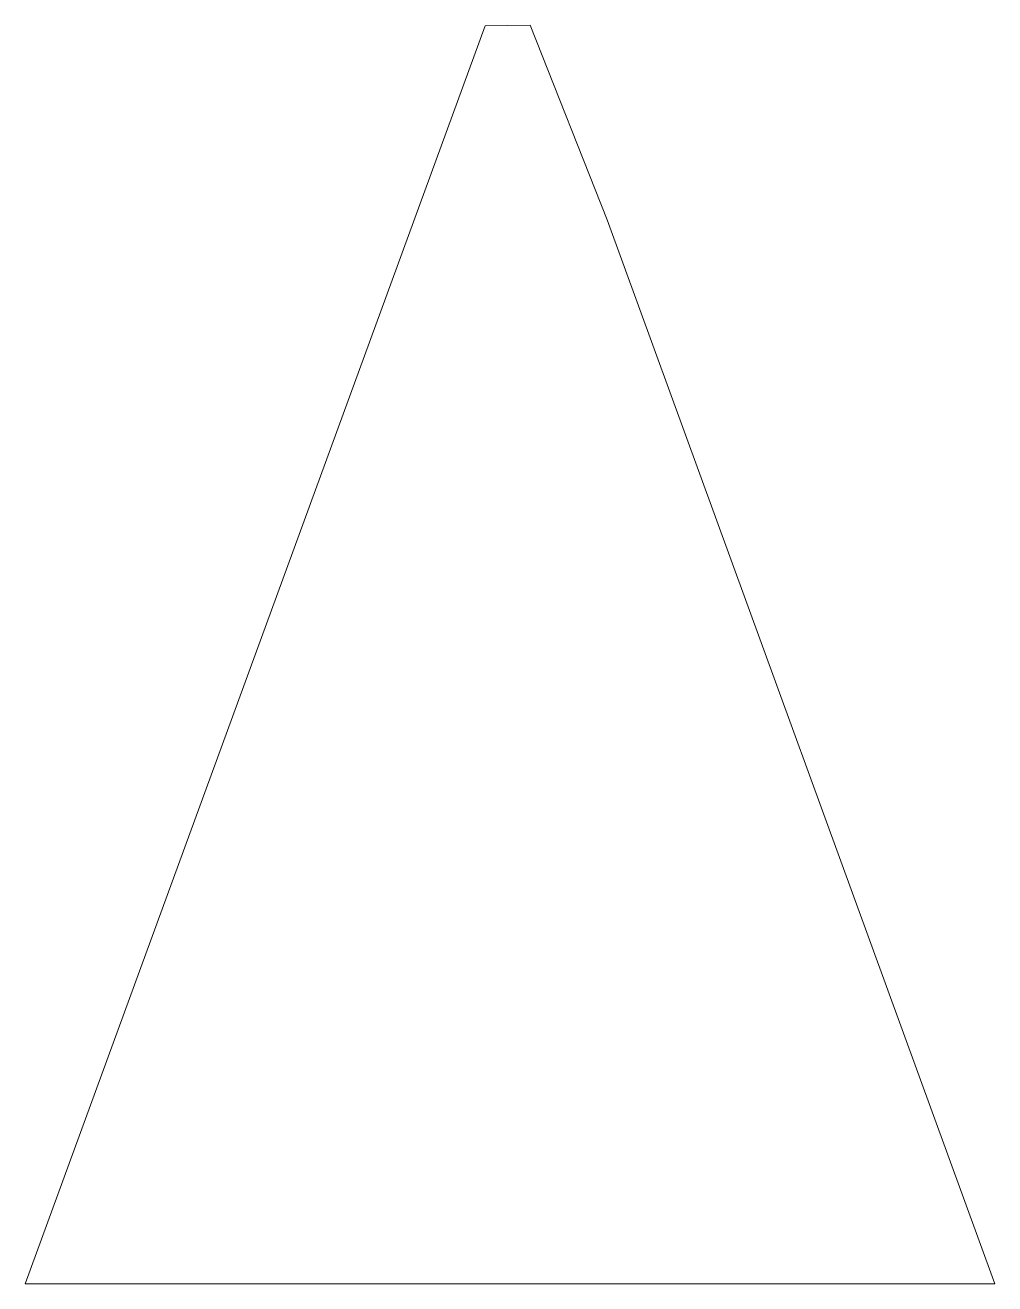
# Model space of a CAD drawing. Header units: millimetres. Extents: x 37 to 365, y -475 to -50.
import ezdxf

# ---------------------------------------------------------------- set-up
doc = ezdxf.new("R2010")
doc.units = ezdxf.units.MM
doc.header["$MEASUREMENT"] = 0
doc.layers.add('Layer 1', color=7, linetype='Continuous', lineweight=0)

# ---------------------------------------------------------------- blocks, each defined once
blk = doc.blocks.new('Block_0')
at = {"layer": 'Layer 1', "color": 250, "lineweight": 18, "true_color": 0x231f20}
for p, q in [((207.63, -50), (233.56, -115.86)), ((175.03, -475.49), (248.81, -475.49))]:
    blk.add_line(p, q, dxfattribs=at)
for points in [[(175.03, -475.49), (36.89, -475.49), (192.38, -50.23), (200, -50.11), (207.63, -50)], [(233.56, -115.86), (364.64, -475.49), (248.81, -475.49)]]:
    blk.add_lwpolyline(points, dxfattribs=at)

msp = doc.modelspace()

# ---------------------------------------------------------------- block references
at = {"layer": 'Layer 1'}
msp.add_blockref('Block_0', (0, 0), dxfattribs=at)

doc.saveas('drawing.dxf')
